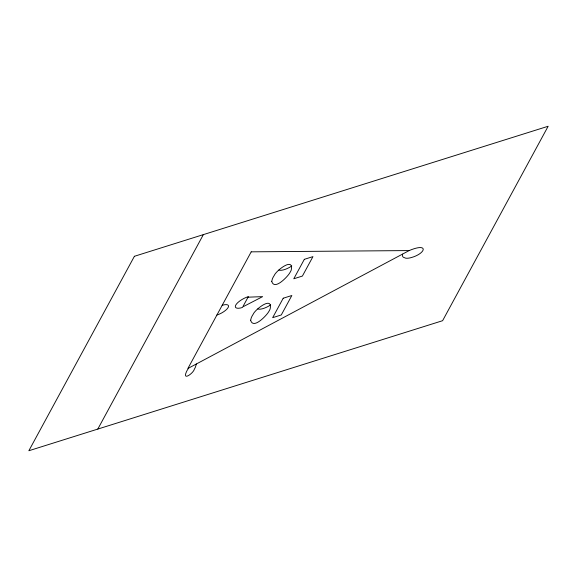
<?xml version="1.0" encoding="UTF-8"?>
<svg xmlns="http://www.w3.org/2000/svg" width="577" height="577" viewBox="0 0 577 577"><rect width="100%" height="100%" fill="white"/><g stroke="black" fill="none" stroke-linecap="round" stroke-linejoin="round"><path stroke-width="0.87" d="M196.382 363.979L195.415 367.174A50.199 17.418 -27.6 0 1 194.362 369.157C193.49 373.146 182.072 381.404 186.472 371.696A50.17 17.404 -27.6 0 1 187.597 369.655L188.6 368.126M402.479 254.14L402.616 256.383A23.433 8.128 -27.6 0 0 403.373 257.241L405.617 258.15A14.923 5.179 -27.6 0 0 406.886 258.251A15.089 5.236 -27.6 0 0 409.98 257.905C426.028 254.046 429.425 242.015 409.172 250.577M97.809 429.072L203.356 234.623M242.448 307.483A11.194 3.88 -27.6 0 1 235.762 305.074A11.194 3.88 -27.6 0 1 248.348 296.614M291.76 265.975A10.011 3.469 -27.6 0 1 278.907 270.007M270.649 304.865A10.011 3.469 -27.6 0 1 257.796 308.904M222.181 305.312A10.011 3.469 -27.6 0 1 228.16 307.462A10.011 3.469 -27.6 0 1 216.902 315.035M250.627 320.235C253.144 329.489 265.701 316.275 268.218 312.467A39.726 13.783 -27.6 0 0 270.144 308.933C272.993 295.446 254.919 309.647 253.188 314.256A39.726 13.783 -27.6 0 0 251.269 317.797L250.627 320.235M271.731 281.345C274.255 290.592 286.812 277.378 289.329 273.577A39.726 13.783 -27.6 0 0 291.248 270.043C294.104 256.556 276.03 270.757 274.299 275.366A39.726 13.783 -27.6 0 0 272.38 278.907L271.731 281.345M134.398 256.296L28.85 450.745L442.602 320.704L548.15 126.255L134.398 256.296M251.204 251.839L187.878 368.508L409.18 250.569L251.204 251.839M248.038 297.184L242.758 306.906L262.643 296.628L248.038 297.184M283.22 298.222L272.669 317.667L281.287 314.955L291.839 295.511L283.22 298.222M304.331 259.333L293.78 278.778L302.398 276.066L312.95 256.621L304.331 259.333"/></g></svg>
